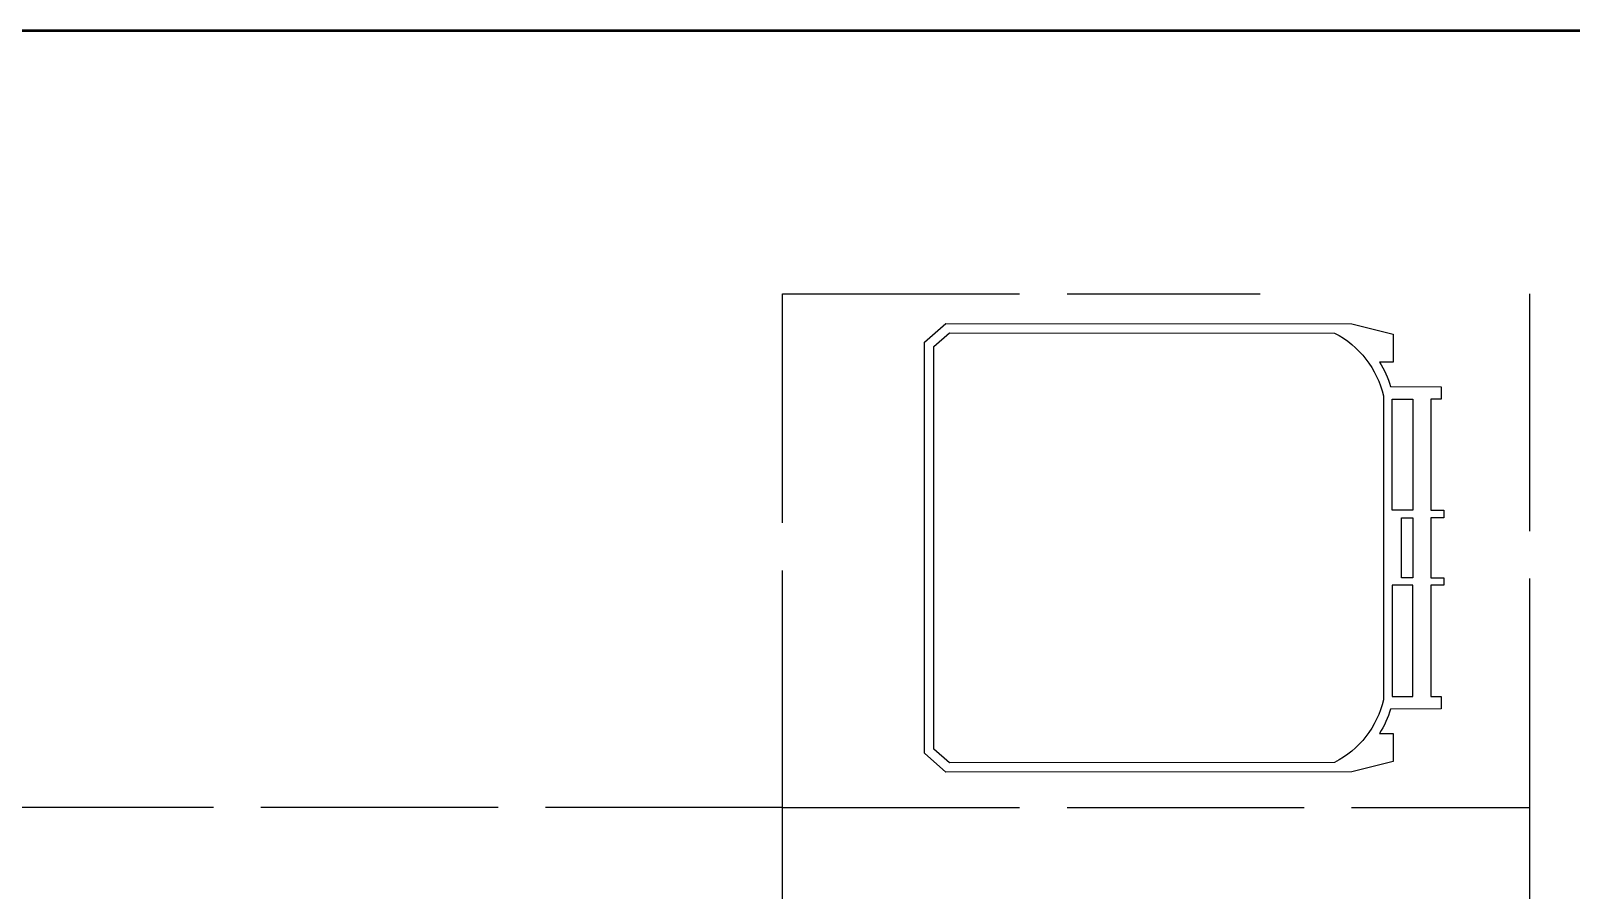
# Model space of a CAD drawing. Header units: millimetres. Extents: x 44692 to 659456, y -26273 to 14445.
# Drawn here: x 258324 to 259975, y -7821 to -6901 of the extents above; entities that cross this region are included whole.
import ezdxf

# ---------------------------------------------------------------- set-up
doc = ezdxf.new("R2010")
doc.units = ezdxf.units.MM
doc.header["$LTSCALE"] = 100
doc.linetypes.add('DASHEDX2', pattern=[3.048, 2.54, -0.508])
doc.layers.add('Area proceso', color=90, linetype='DASHEDX2')
doc.layers.add('Transporte semielaborado', color=30, linetype='Continuous')
doc.layers.add('Paredes', color=7, linetype='Continuous', lineweight=50)

msp = doc.modelspace()

# ---------------------------------------------------------------- linework, layer by layer
at = {"layer": 'Area proceso'}
for p, q in [((259129.787, -7733.017), (259129.787, -7183.017)), ((259129.787, -7183.017), (259641.404, -7183.017)), ((259929.787, -7183.017), (259929.787, -7733.017)), ((259129.787, -7733.017), (258313.787, -7733.017)), ((259129.787, -8556.017), (259129.787, -7733.017)), ((259129.787, -7733.017), (259929.787, -7733.017)), ((259929.787, -7733.017), (259929.787, -8556.017))]:
    msp.add_line(p, q, dxfattribs=at)
at = {"layer": 'Paredes'}
msp.add_line((263192.263, -6901.322), (257513.787, -6901.322), dxfattribs=at)
at = {"layer": 'Transporte semielaborado'}
for points in [[(259838.152, -7494.991), (259824.424, -7494.991), (259824.424, -7614.137), (259835.327, -7614.137), (259835.327, -7620.651), (259835.327, -7627.167), (259781.132, -7627.538, -0.06535175), (259769.219, -7653.706), (259783.947, -7653.597), (259783.947, -7683.708), (259739.517, -7694.701), (259304.837, -7694.987), (259281.785, -7674.869), (259281.785, -7454.844), (259281.785, -7234.819), (259304.837, -7214.701), (259739.517, -7214.987), (259783.947, -7225.98), (259783.947, -7256.092), (259769.219, -7255.982, -0.06535175), (259781.132, -7282.151), (259835.327, -7282.521), (259835.327, -7289.037), (259835.327, -7295.551), (259824.424, -7295.551), (259824.424, -7414.697), (259838.152, -7414.697), (259838.152, -7422.82), (259824.424, -7422.82), (259824.424, -7454.844), (259824.424, -7486.869), (259838.152, -7486.869)], [(259721.188, -7684.713), (259308.584, -7684.985), (259291.785, -7670.323), (259291.785, -7454.844), (259291.785, -7239.365), (259308.584, -7224.704), (259721.188, -7224.975, -0.22212915), (259773.442, -7292.098), (259773.442, -7617.59, -0.22212915)]]:
    msp.add_lwpolyline(points, format="xyb", close=True, dxfattribs=at)
for points in [[(259782.997, -7414.697), (259782.997, -7295.551), (259805.023, -7295.551), (259805.023, -7414.697), (259783.004, -7414.697)], [(259782.997, -7494.991), (259782.997, -7614.137), (259805.023, -7614.137), (259805.023, -7494.991), (259783.004, -7494.991)]]:
    msp.add_lwpolyline(points, dxfattribs=at)
msp.add_lwpolyline([(259793.01, -7422.82), (259805.023, -7422.82), (259805.023, -7454.844), (259805.023, -7486.869), (259793.01, -7486.869), (259793.01, -7454.844)], close=True, dxfattribs=at)

doc.saveas('drawing.dxf')
